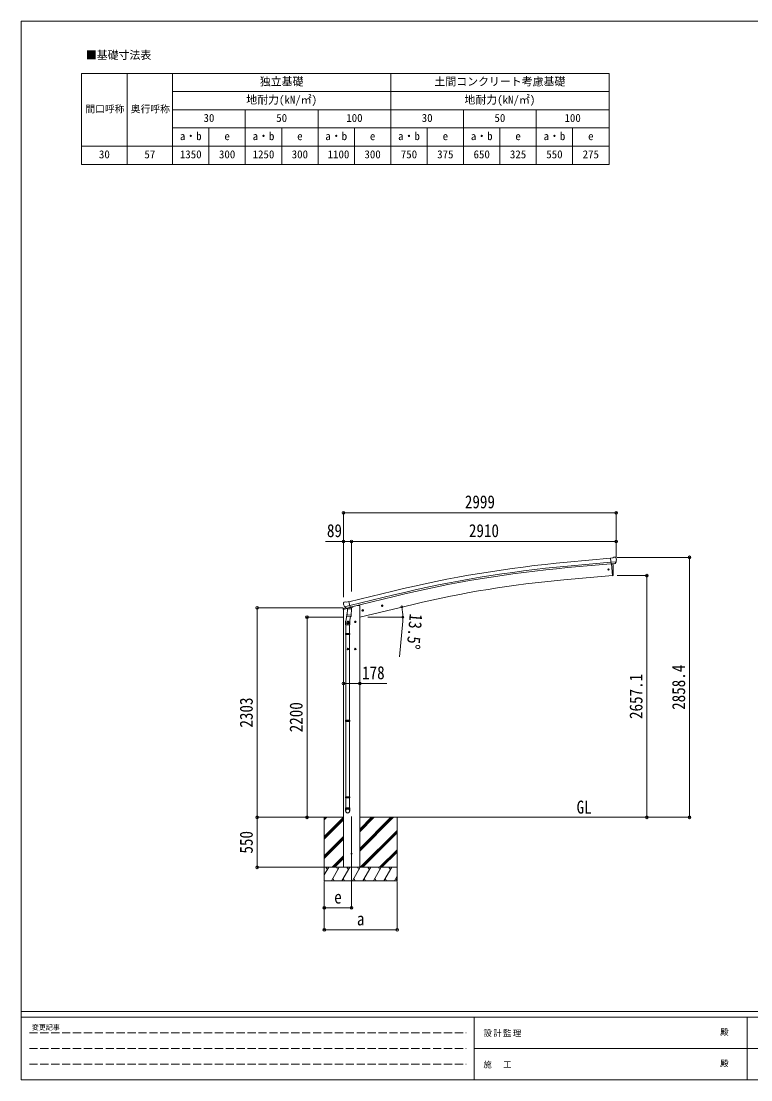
# Model space of a CAD drawing. Units: millimetres at full size, sheet at 1:30. Extents: x -8385 to 8479, y -5853 to 5787.
# Drawn here: x -8385 to -360, y -5853 to 5787 of the extents above; entities that cross this region are included whole.
import ezdxf
from ezdxf.enums import TextEntityAlignment as Align

# ---------------------------------------------------------------- set-up
doc = ezdxf.new("R2010")
doc.units = ezdxf.units.MM
doc.header["$LTSCALE"] = 30
doc.header["$PDMODE"] = 32
doc.header["$PDSIZE"] = 30
doc.linetypes.add('DASHED3', pattern=[4, 3, -1])
for name, color, linetype, lineweight in [('0-0_0', 7, 'Continuous', 9), ('0-1_本体', 4, 'Continuous', 9), ('0-2_部品', 7, 'Continuous', 9), ('0-8_PARTS2', 2, 'Continuous', 9), ('0-A_寸法', 6, 'Continuous', 9), ('0-F_PARTS1', 7, 'Continuous', 18), ('F-0_240', 7, 'Continuous', 9)]:
    doc.layers.add(name, color=color, linetype=linetype, lineweight=lineweight)
doc.styles.add('ＭＳ ゴシック', font='')
doc.styles.get('ＭＳ ゴシック').set_extended_font_data('MS Gothic')

msp = doc.modelspace()

# ---------------------------------------------------------------- linework, layer by layer
at = {"layer": '0-0_0', "color": 6}
for p, q in [((-1034.08, -2966.27), (-1034.08, -107.87)), ((-1503.09, -309.17), (-1503.09, -2966.27))]:
    msp.add_line(p, q, dxfattribs=at)
at = {"layer": '0-0_0'}
for p, q in [((-5425.32, -2966.27), (-4839.99, -2966.27)), ((-5051.24, -3177.49), (-4839.99, -2966.25)), ((-5051.24, -2966.27), (-5051.24, -3666.27)), ((-5051.24, -2993.65), (-5023.86, -2966.27)), ((-5051.24, -2979.51), (-5038, -2966.27)), ((-5051.24, -3191.64), (-4839.99, -2980.39)), ((-5051.24, -3205.78), (-4839.99, -2994.53)), ((-4661.99, -3337.03), (-4291.22, -2966.27)), ((-4661.99, -3308.74), (-4319.51, -2966.27)), ((-4661.99, -3322.89), (-4305.37, -2966.27)), ((-4661.99, -3124.9), (-4503.36, -2966.27)), ((-4661.99, -3110.75), (-4517.5, -2966.27)), ((-4661.99, -3096.61), (-4531.64, -2966.27)), ((-4661.99, -2966.27), (-1832.57, -2966.27)), ((-4251.24, -2966.27), (-4251.24, -3666.27)), ((-4657.38, -3516.27), (-4251.24, -3110.13)), ((-4643.24, -3516.27), (-4251.24, -3124.27)), ((-4629.09, -3516.27), (-4251.24, -3138.41)), ((-5051.24, -3389.63), (-4839.99, -3178.38)), ((-5051.24, -3403.77), (-4839.99, -3192.52)), ((-5051.24, -3417.91), (-4839.99, -3206.66)), ((-4445.25, -3516.27), (-4251.24, -3322.26)), ((-4431.1, -3516.27), (-4251.24, -3336.4)), ((-4416.96, -3516.27), (-4251.24, -3350.54)), ((-4965.75, -3516.27), (-4839.99, -3390.51)), ((-4951.6, -3516.27), (-4839.99, -3404.65)), ((-4937.46, -3516.27), (-4839.99, -3418.79)), ((-4251.24, -3516.27), (-5051.24, -3516.27)), ((-5051.24, -3600.1), (-5002.84, -3516.27)), ((-5017.84, -3542.25), (-5032.84, -3516.27)), ((-4973.97, -3666.27), (-4887.37, -3516.27)), ((-4902.37, -3542.25), (-4917.37, -3516.27)), ((-4858.5, -3666.27), (-4771.9, -3516.27)), ((-4786.9, -3542.25), (-4801.9, -3516.27)), ((-4743.03, -3666.27), (-4656.43, -3516.27)), ((-4671.43, -3542.25), (-4686.43, -3516.27)), ((-4627.56, -3666.27), (-4540.96, -3516.27)), ((-4555.96, -3542.25), (-4570.96, -3516.27)), ((-4512.09, -3666.27), (-4425.49, -3516.27)), ((-4455.49, -3516.27), (-4440.49, -3542.25)), ((-4396.62, -3666.27), (-4310.02, -3516.27)), ((-4325.02, -3542.25), (-4340.02, -3516.27)), ((-5051.24, -3666.27), (-4251.24, -3666.27)), ((-4958.97, -3640.29), (-4943.97, -3666.27)), ((-4843.5, -3640.29), (-4828.5, -3666.27)), ((-4728.03, -3640.29), (-4713.03, -3666.27)), ((-4612.56, -3640.29), (-4597.56, -3666.27)), ((-4497.09, -3640.29), (-4482.09, -3666.27)), ((-4381.62, -3640.29), (-4366.62, -3666.27)), ((-4281.15, -3666.27), (-4251.24, -3614.46)), ((-4266.15, -3640.29), (-4251.15, -3666.27))]:
    msp.add_line(p, q, dxfattribs=at)
at = {"layer": '0-1_本体'}
for p, q in [((-2380.99, -161.64), (-1903.66, -118.59)), ((-2377.12, -204.62), (-1899.95, -161.59)), ((-2375.61, -221.4), (-1898.43, -178.37)), ((-1891.21, -180.57), (-1879.96, -309.18)), ((-1879.96, -309.18), (-2417.91, -356.24)), ((-4780.52, -596.12), (-4297.64, -478.64)), ((-4770.48, -638.1), (-4287.4, -520.8)), ((-4766.51, -654.46), (-4283.43, -537.16)), ((-4839.99, -3516.27), (-4839.99, -679.71)), ((-4812.02, -663), (-4812.02, -663.55)), ((-4738, -648.75), (-4685.99, -636.27)), ((-4661.99, -636.27), (-4685.99, -636.27)), ((-4073.9, -625.08), (-4661.99, -766.27)), ((-4661.99, -636.27), (-4661.99, -3516.27))]:
    msp.add_line(p, q, dxfattribs=at)
at = {"layer": '0-1_本体', "color": 6}
msp.add_line((-4661.99, -1496.45), (-4839.99, -1496.45), dxfattribs=at)
at = {"layer": '0-1_本体'}
for centre, radius, start, end in [((-1204.94, -13215.67), 13106.9, 95.14794, 103.64794), ((-1204.94, -13215.67), 13063.74, 95.14794, 103.64794), ((-1204.94, -13215.67), 13046.9, 95.14794, 103.64794), ((-1439.31, -11618.89), 11305.08, 94.96591, 103.47643)]:
    msp.add_arc(centre, radius, start, end, dxfattribs=at)
at = {"layer": '0-2_部品'}
for p, q in [((-1877.28, -114.2), (-1903.84, -116.52)), ((-1877.28, -114.2), (-1865.56, -107.43)), ((-1850.66, -105.85), (-1864.32, -107.04)), ((-1841.52, -111.6), (-1847, -107)), ((-1840.46, -113.64), (-1840.34, -114.98)), ((-1898.19, -181.18), (-1903.84, -116.52)), ((-1840.98, -156.49), (-1899.9, -161.64)), ((-1888.23, -180.31), (-1898.19, -181.18)), ((-1880.16, -306.9), (-1891.21, -180.57)), ((-1854.62, -177.37), (-1862.32, -178.05)), ((-1852.23, -175.97), (-1841.3, -157.04)), ((-1879.92, -309.67), (-1880.16, -306.9)), ((-1877.31, -309.28), (-1879.92, -309.67)), ((-4842.55, -680.32), (-4799.53, -670)), ((-4842.55, -673.43), (-4842.55, -680.32)), ((-4841.98, -611.7), (-4841.7, -612.85)), ((-4837.76, -603.12), (-4841.61, -609.42)), ((-4814.09, -664.24), (-4840.25, -670.52)), ((-4834.66, -600.87), (-4821.48, -597.71)), ((-4827.92, -652), (-4770.42, -638.2)), ((-4811.07, -666.91), (-4827.45, -652.42)), ((-4806.92, -600.38), (-4820.18, -597.68)), ((-4808.36, -667.48), (-4800.84, -665.68)), ((-4807.52, -667.38), (-4805.99, -667.01)), ((-4806.92, -600.38), (-4780.99, -594.16)), ((-4805.99, -667.01), (-4769.29, -658.2)), ((-4804.16, -667.24), (-4804.21, -667.98)), ((-4803.45, -669.02), (-4777.64, -675.45)), ((-4796.54, -674.36), (-4801.21, -741.2)), ((-4750.85, -677.56), (-4796.54, -674.36)), ((-4794.76, -671.18), (-4794.99, -674.47)), ((-4775.24, -660.02), (-4776.26, -674.63)), ((-4769.29, -658.2), (-4767.76, -657.83)), ((-4766.21, -655.72), (-4765.26, -655.79)), ((-4765.26, -655.79), (-4751.95, -671.11)), ((-4760.96, -660.74), (-4741.83, -656.14)), ((-4755.52, -744.4), (-4750.85, -677.56)), ((-4751.95, -671.11), (-4752.39, -677.45)), ((-4738, -647.54), (-4738, -651.28)), ((-4638.43, -693.87), (-4618.98, -689.2)), ((-4633.87, -686.09), (-4636, -693.28)), ((-4626.57, -684.34), (-4633.87, -686.09)), ((-4626.37, -701.26), (-4631.04, -681.81)), ((-4621.41, -689.78), (-4626.57, -684.34)), ((-4623.54, -696.98), (-4621.41, -689.78)), ((-4424.49, -642.51), (-4405.05, -637.84)), ((-4419.94, -634.73), (-4422.07, -641.92)), ((-4412.64, -632.97), (-4419.94, -634.73)), ((-4412.44, -649.89), (-4417.1, -630.45)), ((-4407.47, -638.42), (-4412.64, -632.97)), ((-4409.6, -645.61), (-4407.47, -638.42)), ((-4799.48, -716.43), (-4815.39, -812.6)), ((-4802.07, -753.67), (-4801.2, -741.2)), ((-4801.67, -755.02), (-4801.67, -755.02)), ((-4755.52, -744.4), (-4801.21, -741.2)), ((-4800.23, -755.8), (-4758.53, -758.72)), ((-4790.99, -809), (-4797.49, -812.75)), ((-4797.49, -812.75), (-4797.49, -820.26)), ((-4790.99, -826.51), (-4790.99, -806.51)), ((-4784.49, -812.75), (-4790.99, -809)), ((-4763.96, -758.34), (-4774.69, -821.93)), ((-4755.53, -744.39), (-4756.42, -757.09)), ((-4710.99, -809), (-4717.49, -812.75)), ((-4717.49, -812.75), (-4717.49, -820.26)), ((-4710.99, -826.51), (-4710.99, -806.51)), ((-4704.49, -812.75), (-4710.99, -809)), ((-4817.54, -849.77), (-4817.54, -815.41)), ((-4771.54, -849.77), (-4817.54, -849.77)), ((-4815.54, -849.77), (-4815.54, -943.77)), ((-4780.99, -816.51), (-4800.99, -816.51)), ((-4797.49, -820.26), (-4790.99, -824.01)), ((-4773.54, -849.77), (-4773.54, -943.77)), ((-4771.54, -815.11), (-4771.54, -849.77)), ((-4700.99, -816.51), (-4720.99, -816.51)), ((-4717.49, -820.26), (-4710.99, -824.01)), ((-4817.54, -945.77), (-4816.54, -943.77)), ((-4771.54, -945.77), (-4817.54, -945.77)), ((-4771.54, -953.77), (-4817.54, -953.77)), ((-4772.54, -943.77), (-4816.54, -943.77)), ((-4772.54, -955.77), (-4816.54, -955.77)), ((-4815.54, -955.77), (-4815.54, -1899.95)), ((-4773.54, -955.77), (-4773.54, -1899.95)), ((-4771.54, -945.77), (-4772.54, -943.77)), ((-4771.54, -953.77), (-4772.54, -955.77)), ((-4771.54, -945.77), (-4771.54, -953.77)), ((-4780.99, -1116.51), (-4800.99, -1116.51)), ((-4790.99, -1109), (-4797.49, -1112.75)), ((-4797.49, -1112.75), (-4797.49, -1120.26)), ((-4797.49, -1120.26), (-4790.99, -1124.01)), ((-4790.99, -1126.51), (-4790.99, -1106.51)), ((-4784.49, -1112.75), (-4790.99, -1109)), ((-4700.99, -1116.51), (-4720.99, -1116.51)), ((-4710.99, -1109), (-4717.49, -1112.75)), ((-4717.49, -1112.75), (-4717.49, -1120.26)), ((-4717.49, -1120.26), (-4710.99, -1124.01)), ((-4710.99, -1126.51), (-4710.99, -1106.51)), ((-4704.49, -1112.75), (-4710.99, -1109)), ((-4817.54, -1901.95), (-4816.54, -1899.95)), ((-4771.54, -1901.95), (-4817.54, -1901.95)), ((-4771.54, -1909.95), (-4817.54, -1909.95)), ((-4772.54, -1899.95), (-4816.54, -1899.95)), ((-4772.54, -1911.95), (-4816.54, -1911.95)), ((-4815.54, -1911.95), (-4815.54, -2740.14)), ((-4773.54, -1911.95), (-4773.54, -2740.14)), ((-4771.54, -1901.95), (-4772.54, -1899.95)), ((-4771.54, -1909.95), (-4772.54, -1911.95)), ((-4771.54, -1901.95), (-4771.54, -1909.95)), ((-4817.54, -2742.14), (-4816.54, -2740.14)), ((-4771.54, -2742.14), (-4817.54, -2742.14)), ((-4771.54, -2750.14), (-4817.54, -2750.14)), ((-4772.54, -2740.14), (-4816.54, -2740.14)), ((-4772.54, -2752.14), (-4816.54, -2752.14)), ((-4815.54, -2752.14), (-4815.54, -2862.14)), ((-4773.54, -2752.14), (-4773.54, -2862.14)), ((-4771.54, -2742.14), (-4772.54, -2740.14)), ((-4771.54, -2750.14), (-4772.54, -2752.14)), ((-4771.54, -2742.14), (-4771.54, -2750.14)), ((-4817.54, -2896.28), (-4817.54, -2862.14)), ((-4771.54, -2862.14), (-4817.54, -2862.14)), ((-4771.54, -2896.28), (-4771.54, -2862.14))]:
    msp.add_line(p, q, dxfattribs=at)
for points in [[(-1888.23, -180.31), (-1887.95, -180.38), (-1862.58, -178.16), (-1862.32, -178.05)], [(-1874.76, -306.45), (-1873.93, -280.82), (-1873.73, -254.33), (-1874.2, -227.84), (-1875.34, -201.37), (-1876.85, -179.41)], [(-1840.91, -155.86), (-1841.19, -156.84), (-1841.3, -157.04)], [(-4828.19, -651.43), (-4827.61, -652.27), (-4827.45, -652.42)], [(-4775.56, -659.61), (-4775.8, -659.76), (-4800.56, -665.7), (-4800.84, -665.68)], [(-4775.56, -659.61), (-4765.84, -657.27), (-4780.99, -594.16)], [(-4636, -693.28), (-4630.84, -698.73), (-4623.54, -696.98)], [(-4422.07, -641.92), (-4416.9, -647.37), (-4409.6, -645.61)], [(-4790.99, -824.01), (-4784.49, -820.26), (-4784.49, -812.75)], [(-4710.99, -824.01), (-4704.49, -820.26), (-4704.49, -812.75)], [(-4817.54, -945.77), (-4817.54, -953.77), (-4816.54, -955.77)], [(-4790.99, -1124.01), (-4784.49, -1120.26), (-4784.49, -1112.75)], [(-4710.99, -1124.01), (-4704.49, -1120.26), (-4704.49, -1112.75)], [(-4817.54, -1901.95), (-4817.54, -1909.95), (-4816.54, -1911.95)], [(-4817.54, -2742.14), (-4817.54, -2750.14), (-4816.54, -2752.14)]]:
    msp.add_lwpolyline(points, dxfattribs=at)
for centre, radius in [((-1925.99, -242.03), 6.5), ((-4628.7, -691.53), 8.5), ((-4628.7, -691.53), 7.7), ((-4628.7, -691.53), 6.5), ((-4414.77, -640.17), 8.5), ((-4414.77, -640.17), 7.7), ((-4414.77, -640.17), 6.5), ((-4790.99, -816.51), 8.5), ((-4790.99, -816.51), 7.7), ((-4790.99, -816.51), 6.5), ((-4710.99, -816.51), 8.5), ((-4710.99, -816.51), 7.7), ((-4710.99, -816.51), 6.5), ((-4790.99, -1116.51), 8.5), ((-4790.99, -1116.51), 7.7), ((-4790.99, -1116.51), 6.5), ((-4710.99, -1116.51), 8.5), ((-4710.99, -1116.51), 7.7), ((-4710.99, -1116.51), 6.5)]:
    msp.add_circle(centre, radius, dxfattribs=at)
at = {"layer": '0-2_部品', "color": 4}
msp.add_circle((-4750.99, -3366.27), 4.5, dxfattribs=at)
at = {"layer": '0-2_部品'}
for centre, radius, start, end in [((-1864.06, -110.03), 3, 95, 120), ((-1850.22, -110.83), 5, 50.00648, 94.99352), ((-2041.97, -132.62), 202.4, 353.4085, 5), ((-1877.75, -306.32), 3, 278.50322, 357.46219), ((-4839.55, -673.43), 3, 103.5, 180), ((-4644.89, -565.6), 202.4, 193.5, 205.09125), ((-4833.49, -605.73), 5, 103.5, 148.5), ((-4820.78, -600.62), 3, 78.5, 103.5), ((-4807.64, -666.89), 0.5, 248.23754, 283.5), ((-4804.66, -667.2), 0.5, 356, 103.5), ((-4803.21, -668.05), 1, 176, 256), ((-4777.29, -674.48), 1.03, 250.03897, 351.96569), ((-4774.64, -660.1), 0.604, 100.59842, 172.20595), ((-4767.88, -657.34), 0.5, 283.5, 318.76246), ((-4743, -651.28), 5, 283.5, 0), ((-4787.54, -815.41), 30, 177.45142, 180), ((-4800.13, -753.84), 1.95, 175.04017, 217.47766), ((-4800.09, -753.81), 2, 217.40962, 266), ((-4758.39, -756.73), 2, 266, 349.46843)]:
    msp.add_arc(centre, radius, start, end, dxfattribs=at)
for centre, major_axis, ratio, start_param, end_param in [((-1836.13, -109.6), (-15.35, 3.44), 0.101033, 5.97514262, 5.97537366), ((-1843.45, -113.9), (2.71, -1.31), 0.997474, 0.53665673, 1.32256522), ((-1854.89, -174.38), (1.62, -2.54), 0.997631, 5.80419048, 5.89294842), ((-1854.96, -174.27), (-3.5, 2.17), 0.650902, 2.11455212, 2.18736272), ((-1854.83, -174.47), (1.62, -2.54), 0.997631, 5.96575902, 6.76218013), ((-4839.06, -610.98), (-1.57, -2.57), 0.99628, 4.71238898, 5.49965061), ((-4809.08, -664.66), (-0.73, -2.92), 0.997631, 5.80419048, 6.60061159), ((-4809.03, -664.43), (2.63, 3.16), 0.650902, 4.09582259, 4.16863319), ((-4809.06, -664.56), (-0.73, -2.92), 0.997631, 0.39023689, 0.47899483), ((-4794.54, -815.11), (23, 0), 0.996195, 2.55602575, 6.56630284), ((-4794.54, -815.11), (21, 0), 0.996195, 2.93491471, 5.95123941), ((-4794.54, -2894.54), (-23, 0), 0.996195, 3.14159265, 6.28318531), ((-4794.54, -2896.28), (-23, 0), 0.996195, 3.14159265, 6.28318531), ((-4794.54, -2896.28), (0, -23.43), 0.981806, 4.71238898, 7.85398163)]:
    msp.add_ellipse(centre, major_axis=major_axis, ratio=ratio, start_param=start_param, end_param=end_param, dxfattribs=at)
msp.add_ellipse((-4794.54, -2896.28), major_axis=(21, 0), ratio=0.996195, dxfattribs=at)
at = {"layer": '0-8_PARTS2'}
msp.add_line((-4750.99, -2957.06), (-4750.99, -3716.27), dxfattribs=at)
at = {"layer": '0-A_寸法'}
for p, q in [((-4839.99, 382.09), (-1840.99, 382.09)), ((-4839.99, 65.47), (-4839.99, -546.75)), ((-4839.99, 65.47), (-4750.99, 65.47)), ((-4750.99, 65.47), (-4750.99, -482.38)), ((-4750.99, 65.47), (-1840.99, 65.47)), ((-1034.08, -107.87), (-1831.92, -107.87)), ((-1503.09, -309.17), (-1831.92, -309.17)), ((-5789.56, -2966.27), (-5789.56, -663.27)), ((-5789.56, -663.27), (-4844.48, -663.27)), ((-5241.59, -2966.27), (-5241.59, -766.27)), ((-5241.59, -766.27), (-4844.48, -766.27)), ((-4572.49, -766.27), (-4185.63, -766.27)), ((-4188.49, -808.73), (-4222.85, -1201.22)), ((-4661.99, -1496.45), (-4361.99, -1496.45)), ((-5789.56, -2966.27), (-5061.45, -2966.27)), ((-5789.56, -3516.27), (-5789.56, -2966.27)), ((-1503.09, -2966.27), (-1831.92, -2966.27)), ((-1034.08, -2966.27), (-1503.09, -2966.27)), ((-5789.56, -3516.27), (-5061.45, -3516.27)), ((-5051.24, -4202.63), (-5051.24, -3673.69)), ((-5051.24, -3962.65), (-5051.24, -3673.69)), ((-4750.99, -3962.65), (-4750.99, -3673.69)), ((-4251.24, -4202.63), (-4251.24, -3673.69)), ((-4750.99, -3962.65), (-5051.24, -3962.65)), ((-5051.24, -4202.63), (-4251.24, -4202.63))]:
    msp.add_line(p, q, dxfattribs=at)
for points in [[(-4839.99, 382.09), (-4839.99, 65.47), (-5039.99, 65.47)], [(-1840.99, 382.09), (-1840.99, 65.47), (-1840.99, -102.09)]]:
    msp.add_lwpolyline(points, dxfattribs=at)
for centre in [(-4200.08, -652.61), (-4186.63, -766.27)]:
    msp.add_circle(centre, 10.62, dxfattribs=at)
for start, end in [(0, 13.5), (354.99678, 0)]:
    msp.add_arc((-4673.49, -766.27), 486.86, start, end, dxfattribs=at)
for p in [(-4839.99, 382.09), (-1840.99, 382.09), (-4839.99, 65.47), (-4750.99, 65.47), (-1840.99, 65.47), (-1034.08, -107.87), (-1503.09, -309.17), (-5789.56, -663.27), (-5241.59, -766.27), (-4839.99, -1496.45), (-4661.99, -1496.45), (-5789.56, -2966.27), (-5241.59, -2966.27), (-1503.09, -2966.27), (-1034.08, -2966.27), (-5789.56, -3516.27), (-5051.24, -3962.65), (-4750.99, -3962.65), (-5051.24, -4202.63), (-4251.24, -4202.63)]:
    msp.add_point(p, dxfattribs=at)
at = {"layer": '0-F_PARTS1'}
for p, q in [((-7720.09, 5212.95), (-1920.09, 5212.95)), ((-7720.09, 5212.95), (-7720.09, 4212.95)), ((-7220.09, 5212.95), (-7220.09, 4212.95)), ((-4320.09, 5212.95), (-4320.09, 4212.95)), ((-6720.09, 5012.95), (-1920.09, 5012.95)), ((-6720.09, 4812.95), (-1920.09, 4812.95)), ((-3520.09, 4812.95), (-3520.09, 4212.95)), ((-6720.09, 4612.95), (-1920.09, 4612.95)), ((-3120.09, 4612.95), (-3120.09, 4212.95)), ((-2320.09, 4612.95), (-2320.09, 4212.95))]:
    msp.add_line(p, q, dxfattribs=at)
for points in [[(-6720.09, 5212.95), (-6720.09, 5012.95), (-6720.09, 4412.95), (-6720.09, 4212.95)], [(-1920.09, 5212.95), (-1920.09, 4612.95), (-1920.09, 4212.95)], [(-5920.09, 4812.95), (-5920.09, 4612.95), (-5920.09, 4212.95)], [(-5120.09, 4812.95), (-5120.09, 4612.95), (-5120.09, 4212.95)], [(-2720.09, 4812.95), (-2720.09, 4412.95), (-2720.09, 4212.95)], [(-6320.09, 4612.95), (-6320.09, 4412.95), (-6320.09, 4212.95)], [(-5520.09, 4612.95), (-5520.09, 4412.95), (-5520.09, 4212.95)], [(-4720.09, 4612.95), (-4720.09, 4412.95), (-4720.09, 4212.95)], [(-3920.09, 4612.95), (-3920.09, 4412.95), (-3920.09, 4212.95)], [(-7720.09, 4412.95), (-6720.09, 4412.95), (-1920.09, 4412.95)], [(-7720.09, 4212.95), (-7220.09, 4212.95), (-4320.09, 4212.95), (-2720.09, 4212.95), (-1920.09, 4212.95)]]:
    msp.add_lwpolyline(points, dxfattribs=at)
at = {"layer": 'F-0_240', "color": 5}
for p, q in [((-8385.45, 5787.34), (-8385.45, -5852.66)), ((-8385.45, 5787.34), (8054.55, 5787.34)), ((-8385.45, -5102.66), (8054.55, -5102.66)), ((-8385.45, -5162.66), (5387.79, -5162.66)), ((-3402.21, -5162.66), (-3402.21, -5852.66)), ((-402.21, -5162.66), (-402.21, -5852.66)), ((-3402.21, -5507.66), (2747.79, -5507.66)), ((-8385.45, -5852.66), (8054.55, -5852.66))]:
    msp.add_line(p, q, dxfattribs=at)
at = {"layer": 'F-0_240', "color": 4, "linetype": 'DASHED3'}
for p, q in [((-8295.46, -5335.16), (-3492.21, -5335.16)), ((-8295.46, -5507.66), (-3492.21, -5507.66)), ((-8295.46, -5680.16), (-3492.21, -5680.16))]:
    msp.add_line(p, q, dxfattribs=at)

# ---------------------------------------------------------------- texts
at = {"layer": '0-0_0', "style": 'ＭＳ ゴシック', "width": 0.85}
msp.add_text('GL', height=143, dxfattribs=at).set_placement((-2276.19, -2968.7), align=Align.BOTTOM_LEFT)
at = {"layer": '0-A_寸法', "color": 7, "style": 'ＭＳ ゴシック', "width": 0.85}
for s, p in [('2999', (-3505.49, 388.09)), ('89', (-5022.49, 71.47)), ('2910', (-3460.99, 71.47)), ('178', (-4635.74, -1490.45)), ('e', (-4942.49, -3957.65)), ('a', (-4692.49, -4197.63))]:
    msp.add_text(s, height=143, dxfattribs=at).set_placement(p, align=Align.BOTTOM_LEFT)
for s, rotation, p in [('13.5°', 264.997, (-4154.27, -718.87)), ('2858.4', 90, (-1040.08, -1784.57)), ('2657.1', 90, (-1509.09, -1885.22)), ('2303', 90, (-5795.56, -1979.77)), ('2200', 90, (-5247.59, -2031.27)), ('550', 90, (-5795.56, -3365.02))]:
    msp.add_text(s, height=143, rotation=rotation, dxfattribs=at).set_placement(p, align=Align.BOTTOM_LEFT)
at = {"layer": '0-F_PARTS1', "style": 'ＭＳ ゴシック'}
for s, height, p in [('■基礎寸法表', 87.98, (-7674.79, 5344.39)), ('独立基礎', 87.98, (-5760.09, 5052.95)), ('土間コンクリート考慮基礎', 87.98, (-3840.09, 5052.95)), ('地耐力(kN/㎡)', 87.98, (-5910.09, 4852.95)), ('地耐力(kN/㎡)', 87.98, (-3510.09, 4852.95)), ('間口呼称', 76.98, (-7680.09, 4760.45)), ('奥行呼称', 76.98, (-7180.09, 4760.45)), ('30', 87.98, (-6380.09, 4652.95)), ('50', 87.98, (-5580.09, 4652.95)), ('100', 87.98, (-4810.09, 4652.95)), ('30', 87.98, (-3980.09, 4652.95)), ('50', 87.98, (-3180.09, 4652.95)), ('100', 87.98, (-2410.09, 4652.95)), ('a・b', 87.98, (-6640.09, 4452.95)), ('e', 87.98, (-6150.09, 4452.95)), ('a・b', 87.98, (-5840.09, 4452.95)), ('e', 87.98, (-5350.09, 4452.95)), ('a・b', 87.98, (-5040.09, 4452.95)), ('e', 87.98, (-4550.09, 4452.95)), ('a・b', 87.98, (-4240.09, 4452.95)), ('e', 87.98, (-3750.09, 4452.95)), ('a・b', 87.98, (-3440.09, 4452.95)), ('e', 87.98, (-2950.09, 4452.95)), ('a・b', 87.98, (-2640.09, 4452.95)), ('e', 87.98, (-2150.09, 4452.95)), ('30', 87.98, (-7530.09, 4252.95)), ('57', 87.98, (-7030.09, 4252.95)), ('1350', 87.98, (-6640.09, 4252.95)), ('300', 87.98, (-6210.09, 4252.95)), ('1250', 87.98, (-5840.09, 4252.95)), ('300', 87.98, (-5410.09, 4252.95)), ('1100', 87.98, (-5015.09, 4252.95)), ('300', 87.98, (-4610.09, 4252.95)), ('750', 87.98, (-4210.09, 4252.95)), ('375', 87.98, (-3810.09, 4252.95)), ('650', 87.98, (-3410.09, 4252.95)), ('325', 87.98, (-3010.09, 4252.95)), ('550', 87.98, (-2610.09, 4252.95)), ('275', 87.98, (-2210.09, 4252.95))]:
    msp.add_text(s, height=height, dxfattribs=at).set_placement(p, align=Align.BOTTOM_LEFT)
at = {"layer": 'F-0_240', "style": 'ＭＳ ゴシック'}
for s, height, p in [('変更記事', 54.99, (-8268.23, -5320.16)), ('殿', 65.98, (-697.92, -5380.16)), ('殿', 65.98, (-697.92, -5725.16))]:
    msp.add_text(s, height=height, dxfattribs=at).set_placement(p, align=Align.BOTTOM_LEFT)
at = {"layer": 'F-0_240', "char_height": 65.98, "attachment_point": 7, "style": 'ＭＳ ゴシック'}
for s, insert in [('\\T1.17;設計監理', (-3300.89, -5380.16)), ('\\T1.17;施\u3000工', (-3300.89, -5725.16))]:
    msp.add_mtext(s, dxfattribs=dict(at, insert=insert))

doc.saveas('drawing.dxf')
